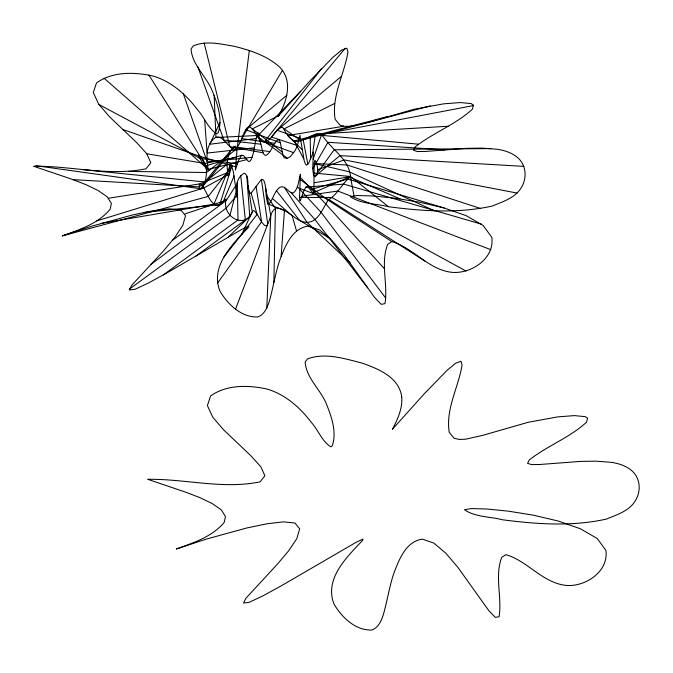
<?xml version="1.0" encoding="UTF-8"?>
<svg xmlns="http://www.w3.org/2000/svg" width="673" height="673" viewBox="0 0 673 673"><rect width="100%" height="100%" fill="white"/><g stroke="black" fill="none" stroke-linecap="round" stroke-linejoin="round"><path stroke-width="1.01" d="M273.852 282.542L275.442 208.352L266.289 195.086M312.735 168.721L313.374 152.09L308.629 163.253L306.467 165.163L305.222 163.623L304.095 160.216L299.914 135.248L297.508 145.301L295.329 150.247L290.45 156.548L287.06 158.517L284.25 157.709L283.156 155.892L280.061 141.692L278.454 139.353C272.826 143.324 271.926 151.778 265.961 155.471L264.27 154.798L262.882 152.376L258.062 132.64C254.301 141.448 255.059 151.837 250.642 160.527L249.035 161.596L248.186 161.167L243.491 155.598L241.514 155.396L238.747 160.107L235.365 170.067L236.862 151.938L236.686 148.472L235.298 146.049C226.33 152.409 226.111 166.433 228.45 176.326L230.923 163.564L233.354 171.741L237.199 197.391C235.575 189.248 235.701 177.63 244.08 173.356L245.208 173.516C249.784 178.9 246.444 187.296 249.666 193.311L250.777 193.151L252.19 191.805L260.855 180.036L262.277 179.296L263.723 180.271C267.181 187.927 264.767 197.206 268.342 204.626C273.204 199.696 274.004 191.485 279.926 187.271L282.273 186.673C286.698 187.388 288.793 193.176 293.42 192.966C298.585 188.339 298.543 180.507 300.419 174.206L299.535 197.626L299.704 200.504L300.259 200.882L304.204 190.03L305.946 187.144L307.031 186.614L308.108 186.926L312.609 192.663L313.197 192.924L313.879 191.485L314.156 162.799L314.947 160.124C317.412 164.759 319.431 172.439 315.393 176.705L313.568 175.611L312.735 168.721L327.97 142.289L444.878 149.869M266.786 308.083L270.782 215.646L265.372 186.463M281.112 256.346L284.452 210.498L267.568 203.726M249.313 50.483L237.333 147.236L269.823 151.602M312.743 152.838L315.444 134.163L448.067 126.246M236.408 190.602L229.838 215.638L129.393 289.129M231.983 165.651L219.76 204.584L143.442 212.517M313.147 159.207L321.341 135.323L418.539 144.19M235.6 309.033L267.736 224.126L261.427 179.615M230.334 164.835L213.93 204.163L101.228 223.352M234.12 175.889L223.411 201.219L185.134 213.837M241.834 234.355L252.232 211.835L248.101 185.571M219.987 122.57L209.732 144.249L256.186 138.529M282.467 70.329L241.725 138.579L274.845 143.324M235.727 185.681L226.17 200.63L172.625 240.211M217.362 283.341L261.57 221.796L256.06 186.286M314.611 176.738L334.136 149.785L490.853 148.582M223.68 257.355L257.103 214.409L251.096 192.924M321.669 68.436L264.279 142.045L293.781 152.729M229.762 169.159L208.243 196.432L63.405 235.592M233.741 146.773L204.853 181.979L82.333 169.571M229.257 154.167L200.823 188.777L35.989 165.701M345.19 48.263L271.429 137.073L297.416 145.561M237.047 195.17L226.271 208.058L150.853 264.489M300.73 91.208L257.237 136.308L287.59 158.365M228.298 237.039L249.742 216.47L246.823 175.838M286.875 95.255L245.754 129.729L280.338 142.819M341.505 76.251L277.183 130.276L299.241 138.024M316.958 174.744L339.924 155.631L523.813 166.366M227.289 164.103L199.225 186.901L73.054 179.641M236.728 148.8L206.518 172.507L128.736 171.438M163.295 274.954L237.99 219.936L237.3 182.299M195.784 256.194L245.359 219.894L240.741 175.619M391.779 241.59L387.673 244.265C380.287 263.261 388.136 284.04 384.973 303.641L381.187 304.339L374.617 297.449L343.836 254.352L331.755 240.202L319.717 230.015L308.268 226.094C291.476 228.366 284.729 247.243 279.455 261.048C275.181 274.256 273.07 288.01 269.318 301.353C267.231 307.578 264.489 314.527 257.809 316.949C241.498 317.69 227.768 304.364 219.987 291.182C209.808 265.911 232.715 243.979 248.682 227.171L248.825 226.035L241.657 229.443L166.492 273.154L148.237 283.114L135.054 289.281L129.376 289.97L131.841 285.15L163.287 251.113L174.601 237.695L182.745 225.48L185.555 215.789L180.877 209.968L169.386 208.807L152.561 210.784L132.573 214.948L91.932 226.136L62.185 235.962C79.296 229.712 98.258 223.747 110.162 209.202L111.365 203.439L107.209 196.853L98.182 190.535L85.934 184.638L72.095 179.296L33.65 166.256C70.901 165.676 108.849 176.536 145.948 168.797L150.811 162.723L146.689 153.663L136.493 142.44L109.548 116.824L98.628 104.096L93.303 92.529L96.483 82.947C112.66 71.288 134.81 71.918 153.486 76.133C171.531 81.694 186.076 94.582 197.273 109.413C204.205 117.043 207.797 128.198 216.656 133.784L218.22 132.682C222.746 119.205 217.665 104.408 212.626 91.764C206.998 76.848 192.158 65.323 191.039 48.994L193.269 45.915C206.308 40.296 221.005 44.107 234.406 46.328C250.827 50.475 267.761 55.918 280.347 67.771C293.134 81.786 286.664 101.791 278.286 116.227L310.438 80.44L333 57.222L341.632 50.113L346.856 48.212L347.958 52.023C344.307 74.51 331.343 96.037 335.129 119.306L340.042 125.178L345.098 126.389L351.693 126.12L368.812 122.234L413.996 109.253L443.726 103.827L460.256 102.557L471.058 103.583L473.481 105.081L472.396 109.186C455.428 124.766 433.101 132.732 415.115 146.958L413.458 150.315L417.411 151.534L425.816 151.433L466.7 148.338L481.885 148.11L496.001 149.162A30.462 18.02 4.3 0 1 520.709 160.881C526.286 168.267 526.353 178.463 521.962 186.429C516.031 197.736 503.412 201.395 492.459 205.98C458.321 213.644 422.981 211.229 388.573 206.737C375.997 203.498 361.384 204.205 350.355 196.718L357.304 195.515L372.968 195.969L394.504 198.14L419.119 202.102L443.97 207.932L466.246 215.688L483.13 225.455L491.795 237.291C494.907 258.693 470.528 274.618 451.028 272.237C427.893 269.234 413.163 247.706 391.779 241.59L328.062 200.125L300.402 179.683M229.266 174.147L203.692 188.019L96.752 220.912M279.228 115.377L252.316 128.905L281.995 151.921M334.691 103.44L284.124 128.871L300.856 140.531M313.467 192.705L349.539 177.007L400.082 198.905M227.575 172.683L199.637 183.914L108.546 198.224M317.547 169.806L344.139 159.905L517.007 193.05M242.145 155.152L204.533 166.197L104.071 78.211M310.463 189.609L347.773 179.026L444.121 207.974M430.35 105.863L303.187 139.757L307.872 164.414M387.715 116.547L294.202 140.977L303.75 158.794M246.789 159.594L208.344 169.428L148.884 75.014M236.61 157.272L204.802 163.472L146.781 153.789M473.708 105.526L310.152 136.661L310.598 158.752M314.291 182.736L350.406 176.62L353.99 195.725M343.634 126.23L287.775 135.551L302.11 149.599M301.975 196.196L337.804 191.039L490.802 249.675M254.402 147.833L207.082 153.082L204.634 119.718M252.081 157.314L207.217 161.831L183.3 93.682M305.946 187.144L343.676 184.108L481.447 224.151M259.113 135.408L215.949 137.511L214.132 95.23M299.535 197.34L331.797 197.517L465.893 270.983M316.562 163.615L347.192 164.994L480.657 208.521M314.14 173.096L350.482 176.486L388.498 206.729M260.737 144.182L223.84 140.06L197.988 67.132M237.426 163.901L199.755 158.256L98.914 104.492M263.067 152.813L229.846 146.689L204.171 43.097M314.123 163.522L349.304 171.792L434.607 210.901M235.634 166.761L200.621 156.573L122.663 129.443M299.88 188.44L328.962 199.553L425.286 261.343M330.081 238.511L299.485 220.315L276.51 190.787M272.271 198.426L292.116 215.68L296.566 231.108M350.28 262.975L307.048 222.393L284.469 187.515M299.796 176.932L325.825 204.02L384.577 268.922M297.323 186.673L321.105 212.298L385.789 298.173M291.148 192.655L314.939 219.541L367.651 287.909M206.476 170.597C206.502 176.856 205.458 183.931 201.042 188.667L200.218 188.785L199.275 187.161L199.284 184.747L200.285 183.594C206.535 189.677 207.806 200.108 215.444 205.139L217.379 205.45L219.23 204.886L226.094 199.006C221.341 216.723 245.51 230.587 252.989 210.826L253.771 210.54C258.617 214.367 259.845 221.442 264.708 225.413L266.003 225.808L267.055 225.144C270.815 219.869 269.848 211.28 276.241 208.075C289.373 208.361 298.568 227.255 312.6 221.055C320.55 216.462 323.494 207.183 328.273 199.915C337.543 194.514 342.582 182.787 350.574 176.763C349.026 159.669 333.169 150.685 324.016 137.755C318.102 129.216 309.538 137.982 302.715 139.917C292.41 145.368 287.035 134.676 282.803 127.475L281.566 127.096C274.197 130.175 271.959 141.044 263.421 142.003C256.346 139.404 255.69 129.586 249.077 126.608L247.294 127.601C241.893 134.062 241.792 144.266 234.717 149.297C226.557 147.74 220.643 128.787 211.616 141.195C205.004 149.675 207.175 160.738 208.218 170.471L206.653 169.142L202.396 162.874L198.922 156.531L198.771 155.042C203.482 158.618 205.888 164.835 206.476 170.597M401.747 396.994C402.631 408.578 397.65 419.329 392.393 429.281L424.545 393.495L447.108 370.276L455.73 363.168L460.963 361.266L462.065 365.077C458.414 387.564 445.442 409.091 449.236 432.36L454.149 438.232L459.205 439.444L465.8 439.175L482.92 435.288L528.103 422.308L557.833 416.881L574.355 415.611L585.157 416.637L587.588 418.135L586.503 422.24C569.535 437.82 547.199 445.787 529.222 460.012L527.565 463.369L531.519 464.589L539.923 464.488L580.807 461.392L595.984 461.165L610.1 462.216A30.462 18.02 4.3 0 1 634.816 473.935C640.393 481.321 640.452 491.517 636.061 499.484C630.138 510.79 617.511 514.45 606.566 519.034C572.429 526.698 537.088 524.284 502.681 519.792C490.104 516.553 475.491 517.259 464.454 509.764L471.411 508.569L487.067 509.024L508.611 511.194L533.218 515.156L558.077 520.986L580.353 528.742L597.229 538.509L605.893 550.346C609.006 571.747 584.627 587.672 565.135 585.291C542.001 582.288 527.262 560.76 505.877 554.645L501.78 557.311C494.386 576.315 502.243 597.094 499.08 616.695L495.294 617.393L488.724 610.504L457.934 567.406L445.863 553.256L433.816 543.069L422.375 539.149C405.583 541.42 398.828 560.298 393.554 574.103C389.288 587.31 387.177 601.065 383.417 614.407C381.339 620.632 378.596 627.581 371.917 630.004C355.596 630.744 341.867 617.419 334.086 604.236C323.906 578.965 346.814 557.034 362.789 540.226L362.932 539.09L355.756 542.497L280.599 586.208L262.344 596.169L249.161 602.335L243.483 603.025L245.948 598.204L277.394 564.167L288.709 550.75L296.852 538.535L299.653 528.843L294.976 523.022L283.493 521.861L266.659 523.838L246.68 528.002L206.039 539.191L176.292 549.017C193.395 542.766 212.357 536.802 224.269 522.256L225.472 516.494L221.316 509.907L212.289 503.589L200.032 497.692L186.194 492.35L147.757 479.311C185.008 478.73 222.956 489.591 260.047 481.851L264.918 475.777L260.796 466.717L250.6 455.495L223.655 429.879L212.735 417.151L207.402 405.583L210.582 396.002C226.767 384.342 248.909 384.973 267.585 389.187C285.638 394.748 300.175 407.636 311.38 422.467C318.312 430.097 321.896 441.252 330.763 446.838L332.319 445.736C336.845 432.259 331.772 417.462 326.733 404.818C321.105 389.903 306.257 378.377 305.147 362.049L307.376 358.97C325.025 352.273 344.534 358.633 362.015 363.075C378.419 368.846 399.274 377.326 401.747 396.994"/></g></svg>
